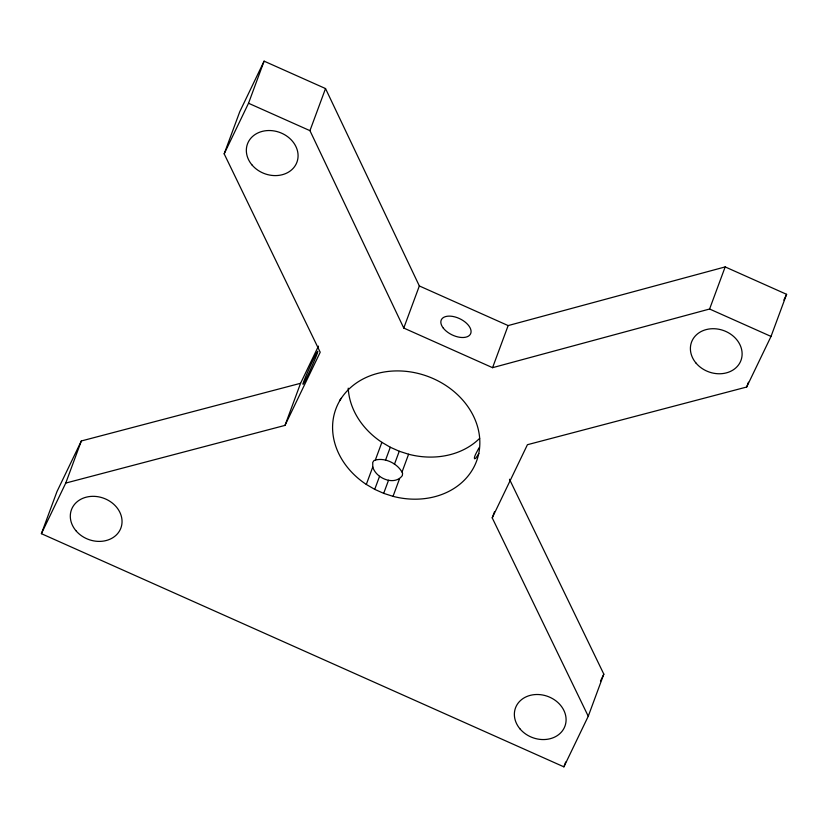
<?xml version="1.0" encoding="UTF-8"?>
<svg xmlns="http://www.w3.org/2000/svg" width="828" height="828" viewBox="0 0 828 828"><rect width="100%" height="100%" fill="white"/><g stroke="black" fill="none" stroke-linecap="round" stroke-linejoin="round"><path stroke-width="1.24" d="M509.479 479.246L603.819 674.147L588.253 716.251L563.899 766.852L41.4 533.677L56.977 491.573L81.33 440.972L300.574 383.292L318.459 346.125M41.4 533.677L65.754 483.066L81.33 440.972M65.754 483.066L284.998 425.395L320.208 352.231L224.181 153.853L239.747 111.749L264.101 61.148L325.528 88.555L419.341 285.95L508.144 325.58L725.173 266.916L786.6 294.323L771.023 336.427L746.67 387.028L527.426 444.708L492.225 517.873L588.253 716.251M224.181 153.853L248.524 103.252L264.101 61.148M771.023 336.427L709.596 309.02L492.567 367.684L403.764 328.054L309.951 130.658L325.528 88.555M284.998 425.395L300.574 383.292M403.764 328.054L419.341 285.95M366.307 484.442A75.037 62.504 20.3 0 1 364.31 378.344A75.037 62.504 20.3 0 1 478.191 429.059A75.037 62.504 20.3 0 1 393.031 496.345L383.685 493.353L374.722 489.358L366.307 484.442L372.776 466.961L372.735 462.386L373.997 460.544C384.14 456.652 398.227 463.597 402.584 473.305L402.336 475.603C394.48 486.243 375.881 478.346 372.776 466.961M375.415 459.819L381.884 442.338A75.037 62.504 20.3 0 1 348.215 388.166M374.722 489.358L379.555 476.307M385.475 460.316L390.298 447.255L381.884 442.338M383.685 493.353L388.529 480.261M394.418 464.332L399.262 451.25L390.298 447.255M393.031 496.345L399.562 478.667M402.066 471.919L408.597 454.241A75.037 62.504 20.3 0 0 479.681 438.302M492.567 367.684L508.144 325.58M492.225 517.873L494.451 511.859M709.596 309.02L725.173 266.916M563.899 766.852L565.679 762.039M746.67 387.028L748.45 382.225M341.084 398.299L339.47 400.742M600.497 681.051L603.819 674.147M783.837 300.078L786.6 294.323M478.884 453.537L475.841 458.163L474.599 458.784L474.403 458.132A15.701 2.888 -53.3 0 1 476.245 453.019L479.081 447.71M399.262 451.25L408.597 454.241M248.524 103.252L309.951 130.658M519.943 728.826A26.361 21.963 20.3 0 0 564.272 727.771A26.361 21.963 20.3 0 0 536.451 694.506A26.361 21.963 20.3 0 0 519.943 728.826M695.965 363.026A26.361 21.963 20.3 0 0 740.304 361.971A26.361 21.963 20.3 0 0 712.484 328.716A26.361 21.963 20.3 0 0 695.965 363.026M75.886 530.655A26.361 21.963 20.3 0 0 120.226 529.599A26.361 21.963 20.3 0 0 92.405 496.334A26.361 21.963 20.3 0 0 75.886 530.655M251.919 164.855A26.361 21.963 20.3 0 0 296.258 163.799A26.361 21.963 20.3 0 0 268.438 130.534A26.361 21.963 20.3 0 0 251.919 164.855M305.677 379.69A18.247 0.797 -65.9 0 0 317.766 351.714A18.247 0.797 -65.9 0 0 307.716 371.875A18.247 0.797 -65.9 0 0 305.677 379.69M443.332 328.157A16.229 8.953 25.7 0 0 469.486 335.34A16.229 8.953 25.7 0 0 455.048 316.948A16.229 8.953 25.7 0 0 443.332 328.157"/></g></svg>
